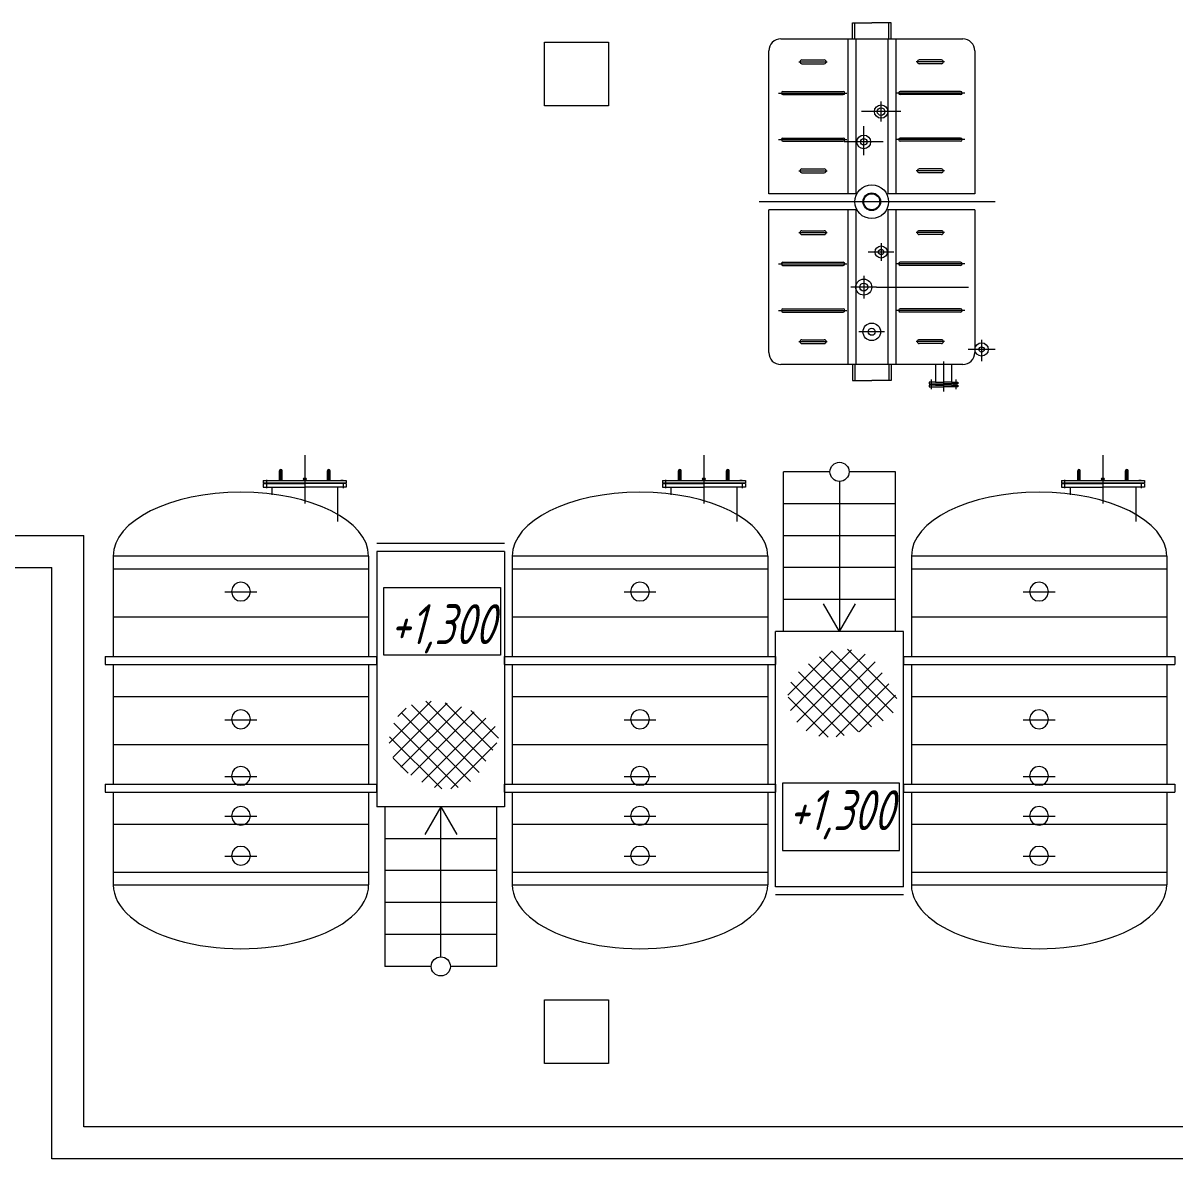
# Model space of a CAD drawing. Header units: millimetres. Extents: x 1337 to 8186, y 1899 to 5236.
# Drawn here: x 4840.2 to 4944.1, y 2671.7 to 2774.2 of the extents above; entities that cross this region are included whole.
import ezdxf

# ---------------------------------------------------------------- set-up
doc = ezdxf.new("R2010")
doc.units = ezdxf.units.MM
doc.layers.add('Линия связи (Вновь)', color=3, linetype='Continuous', lineweight=60)
doc.layers.add('Строительный', color=251, linetype='Continuous', lineweight=13)
doc.styles.add('Simplex', font='simplex.shx', dxfattribs={"width": 0.7, "oblique": 15})

# ---------------------------------------------------------------- blocks, each defined once
blk = doc.blocks.new('A$C178B2837')
at = {"layer": 'Строительный', "ltscale": 100}
for p, q in [((248.447, 371.914), (248.447, 372.914)), ((248.447, 372.914), (249.663, 372.914)), ((248.599, 371.914), (248.599, 372.914)), ((250.88, 372.914), (249.663, 372.914)), ((250.728, 371.914), (250.728, 372.914)), ((250.88, 371.914), (250.88, 372.914)), ((229.163, 367.714), (229.163, 371.714)), ((229.163, 371.714), (233.163, 371.714)), ((233.163, 371.714), (233.163, 367.714)), ((243.963, 371.914), (255.363, 371.914)), ((248.163, 371.914), (248.163, 362.214)), ((248.663, 371.914), (248.663, 362.214)), ((250.663, 371.914), (250.663, 362.214)), ((251.163, 371.914), (251.163, 362.214)), ((243.213, 362.214), (243.213, 371.164)), ((256.113, 371.164), (256.113, 362.214)), ((245.103, 370.478), (246.878, 370.478)), ((245.291, 370.598), (246.69, 370.598)), ((245.291, 370.358), (246.69, 370.358)), ((254.224, 370.478), (252.449, 370.478)), ((254.035, 370.598), (252.637, 370.598)), ((254.035, 370.358), (252.637, 370.358)), ((243.83, 368.523), (248.103, 368.523)), ((244.1, 368.623), (247.882, 368.623)), ((244.1, 368.423), (247.882, 368.423)), ((255.497, 368.523), (251.224, 368.523)), ((255.227, 368.623), (251.445, 368.623)), ((255.227, 368.423), (251.445, 368.423)), ((233.163, 367.714), (229.163, 367.714)), ((251.476, 367.364), (249.024, 367.364)), ((250.25, 366.74), (250.25, 367.987)), ((249.161, 364.625), (249.161, 366.443)), ((243.83, 365.604), (248.103, 365.604)), ((244.1, 365.704), (247.882, 365.704)), ((244.1, 365.504), (247.882, 365.504)), ((250.387, 365.464), (247.934, 365.464)), ((255.497, 365.604), (251.224, 365.604)), ((255.227, 365.704), (251.445, 365.704)), ((255.227, 365.504), (251.445, 365.504)), ((245.291, 363.769), (246.69, 363.769)), ((254.035, 363.769), (252.637, 363.769)), ((245.103, 363.649), (246.878, 363.649)), ((245.291, 363.529), (246.69, 363.529)), ((254.224, 363.649), (252.449, 363.649)), ((254.035, 363.529), (252.637, 363.529)), ((257.392, 361.714), (242.607, 361.714)), ((248.663, 362.214), (243.213, 362.214)), ((256.113, 362.214), (250.663, 362.214)), ((243.213, 352.264), (243.213, 361.214)), ((248.663, 361.214), (243.213, 361.214)), ((248.163, 361.214), (248.163, 351.514)), ((248.663, 361.214), (248.663, 351.514)), ((250.663, 361.214), (250.663, 351.514)), ((256.113, 361.214), (250.663, 361.214)), ((251.163, 361.214), (251.163, 351.514)), ((256.113, 361.214), (256.113, 352.264)), ((245.103, 359.778), (246.878, 359.778)), ((245.291, 359.898), (246.69, 359.898)), ((245.291, 359.658), (246.69, 359.658)), ((254.224, 359.778), (252.449, 359.778)), ((254.035, 359.898), (252.637, 359.898)), ((254.035, 359.658), (252.637, 359.658)), ((250.25, 359.122), (250.25, 358.006)), ((251.056, 358.564), (249.444, 358.564)), ((243.83, 357.823), (248.103, 357.823)), ((244.1, 357.923), (247.882, 357.923)), ((244.1, 357.723), (247.882, 357.723)), ((255.497, 357.823), (251.224, 357.823)), ((255.227, 357.923), (251.445, 357.923)), ((255.227, 357.723), (251.445, 357.723)), ((249.161, 357.076), (249.161, 355.652)), ((249.967, 356.364), (248.354, 356.364)), ((249.967, 356.364), (255.722, 356.364)), ((243.83, 354.904), (248.103, 354.904)), ((244.1, 355.004), (247.882, 355.004)), ((244.1, 354.804), (247.882, 354.804)), ((255.497, 354.904), (251.224, 354.904)), ((255.227, 355.004), (251.445, 355.004)), ((255.227, 354.804), (251.445, 354.804)), ((245.103, 352.949), (246.878, 352.949)), ((245.291, 353.069), (246.69, 353.069)), ((250.47, 353.564), (248.857, 353.564)), ((254.224, 352.949), (252.449, 352.949)), ((254.035, 353.069), (252.637, 353.069)), ((256.546, 353.06), (256.546, 351.731)), ((245.291, 352.829), (246.69, 352.829)), ((254.035, 352.829), (252.637, 352.829)), ((257.396, 352.461), (255.696, 352.461)), ((256.113, 352.264), (256.113, 352.264)), ((256.113, 352.264), (256.113, 352.264)), ((256.113, 352.264), (256.113, 352.264)), ((255.363, 351.514), (243.963, 351.514)), ((248.447, 351.514), (248.447, 350.514)), ((248.599, 351.514), (248.599, 350.514)), ((250.728, 351.514), (250.728, 350.514)), ((250.88, 351.514), (250.88, 350.514)), ((253.663, 351.514), (253.663, 350.414)), ((254.163, 351.697), (254.163, 349.831)), ((254.663, 351.514), (254.663, 350.414)), ((248.447, 350.514), (249.663, 350.514)), ((250.88, 350.514), (249.663, 350.514)), ((253.663, 350.414), (253.263, 350.414)), ((253.263, 350.414), (253.263, 350.314)), ((253.263, 350.314), (253.663, 350.314)), ((253.663, 350.214), (253.263, 350.214)), ((253.263, 350.214), (253.263, 350.114)), ((253.263, 350.114), (254.163, 350.114)), ((253.39, 350.578), (253.39, 349.978)), ((253.527, 350.314), (253.527, 350.214)), ((253.663, 350.414), (254.163, 350.414)), ((253.663, 350.314), (254.163, 350.314)), ((253.663, 350.214), (254.163, 350.214)), ((254.663, 350.414), (254.163, 350.414)), ((254.663, 350.314), (254.163, 350.314)), ((254.663, 350.214), (254.163, 350.214)), ((255.063, 350.114), (254.163, 350.114)), ((254.663, 350.414), (255.063, 350.414)), ((255.063, 350.314), (254.663, 350.314)), ((254.663, 350.214), (255.063, 350.214)), ((254.8, 350.314), (254.8, 350.214)), ((254.937, 350.578), (254.937, 349.978)), ((255.063, 350.414), (255.063, 350.314)), ((255.063, 350.214), (255.063, 350.114)), ((214.143, 345.831), (214.143, 342.802)), ((239.143, 345.831), (239.143, 342.802)), ((264.143, 345.831), (264.143, 342.802)), ((212.643, 344.246), (212.643, 344.958)), ((215.643, 344.246), (215.643, 344.958)), ((237.643, 344.246), (237.643, 344.958)), ((240.643, 344.246), (240.643, 344.958)), ((262.643, 344.246), (262.643, 344.958)), ((265.643, 344.246), (265.643, 344.958)), ((211.543, 344.258), (216.743, 344.258)), ((211.543, 344.258), (211.543, 344.098)), ((211.743, 344.285), (211.743, 344.079)), ((212.563, 344.258), (212.563, 344.858)), ((212.723, 344.258), (212.723, 344.858)), ((214.044, 344.338), (214.243, 344.338)), ((215.563, 344.258), (215.563, 344.858)), ((215.723, 344.258), (215.723, 344.858)), ((216.543, 344.258), (216.405, 344.258)), ((216.543, 344.258), (216.682, 344.258)), ((216.743, 344.258), (216.743, 344.098)), ((236.543, 344.258), (241.743, 344.258)), ((236.543, 344.258), (236.543, 344.098)), ((236.743, 344.285), (236.743, 344.079)), ((237.563, 344.258), (237.563, 344.858)), ((237.723, 344.258), (237.723, 344.858)), ((239.044, 344.338), (239.243, 344.338)), ((240.563, 344.258), (240.563, 344.858)), ((240.723, 344.258), (240.723, 344.858)), ((241.543, 344.258), (241.405, 344.258)), ((241.543, 344.258), (241.682, 344.258)), ((241.743, 344.258), (241.743, 344.098)), ((247.043, 344.79), (244.143, 344.79)), ((244.143, 334.79), (244.143, 344.79)), ((251.143, 344.79), (248.243, 344.79)), ((251.143, 334.79), (251.143, 344.79)), ((261.543, 344.258), (266.743, 344.258)), ((261.543, 344.258), (261.543, 344.098)), ((261.743, 344.285), (261.743, 344.079)), ((262.563, 344.258), (262.563, 344.858)), ((262.723, 344.258), (262.723, 344.858)), ((264.044, 344.338), (264.243, 344.338)), ((265.563, 344.258), (265.563, 344.858)), ((265.723, 344.258), (265.723, 344.858)), ((266.543, 344.258), (266.405, 344.258)), ((266.543, 344.258), (266.682, 344.258)), ((266.743, 344.258), (266.743, 344.098)), ((211.543, 344.098), (216.743, 344.098)), ((211.543, 344.058), (211.543, 343.838)), ((211.543, 344.058), (214.143, 344.058)), ((211.543, 343.838), (214.143, 343.838)), ((211.743, 344.123), (211.743, 343.767)), ((211.883, 344.088), (211.883, 344.058)), ((211.883, 344.088), (214.143, 344.088)), ((211.928, 344.098), (211.928, 344.088)), ((212.083, 343.838), (212.083, 343.354)), ((216.403, 344.088), (214.143, 344.088)), ((216.743, 344.058), (214.143, 344.058)), ((216.743, 343.838), (214.143, 343.838)), ((216.203, 343.838), (216.203, 341.672)), ((216.358, 344.098), (216.358, 344.088)), ((216.403, 344.088), (216.403, 344.058)), ((216.543, 344.123), (216.543, 343.767)), ((216.743, 344.058), (216.743, 343.838)), ((236.543, 344.098), (241.743, 344.098)), ((236.543, 344.058), (236.543, 343.838)), ((236.543, 344.058), (239.143, 344.058)), ((236.543, 343.838), (239.143, 343.838)), ((236.743, 344.123), (236.743, 343.767)), ((236.883, 344.088), (236.883, 344.058)), ((236.883, 344.088), (239.143, 344.088)), ((236.928, 344.098), (236.928, 344.088)), ((237.083, 343.838), (237.083, 343.354)), ((241.403, 344.088), (239.143, 344.088)), ((241.743, 344.058), (239.143, 344.058)), ((241.743, 343.838), (239.143, 343.838)), ((241.203, 343.838), (241.203, 341.672)), ((241.358, 344.098), (241.358, 344.088)), ((241.403, 344.088), (241.403, 344.058)), ((241.543, 344.123), (241.543, 343.767)), ((241.743, 344.058), (241.743, 343.838)), ((247.643, 344.19), (247.643, 334.79)), ((261.543, 344.098), (266.743, 344.098)), ((261.543, 344.058), (261.543, 343.838)), ((261.543, 344.058), (264.143, 344.058)), ((261.543, 343.838), (264.143, 343.838)), ((261.743, 344.123), (261.743, 343.767)), ((261.883, 344.088), (261.883, 344.058)), ((261.883, 344.088), (264.143, 344.088)), ((261.928, 344.098), (261.928, 344.088)), ((262.083, 343.838), (262.083, 343.354)), ((266.403, 344.088), (264.143, 344.088)), ((266.743, 344.058), (264.143, 344.058)), ((266.743, 343.838), (264.143, 343.838)), ((266.203, 343.838), (266.203, 341.672)), ((266.358, 344.098), (266.358, 344.088)), ((266.403, 344.088), (266.403, 344.058)), ((266.543, 344.123), (266.543, 343.767)), ((266.743, 344.058), (266.743, 343.838)), ((251.143, 342.79), (244.143, 342.79)), ((180.063, 340.803), (200.291, 340.803)), ((200.291, 303.742), (200.291, 340.803)), ((251.143, 340.79), (244.143, 340.79)), ((226.664, 340.303), (218.664, 340.303)), ((202.143, 339.512), (202.143, 333.212)), ((218.143, 339.512), (202.143, 339.512)), ((218.143, 339.512), (218.143, 333.212)), ((226.664, 339.803), (218.664, 339.803)), ((218.664, 339.803), (218.664, 323.803)), ((226.664, 339.803), (226.664, 323.803)), ((227.143, 339.512), (227.143, 333.212)), ((243.143, 339.512), (227.143, 339.512)), ((243.143, 339.512), (243.143, 333.212)), ((252.143, 339.512), (252.143, 333.212)), ((268.143, 339.512), (252.143, 339.512)), ((268.143, 339.512), (268.143, 333.212)), ((178.063, 338.803), (198.291, 338.803)), ((198.291, 301.742), (198.291, 338.803)), ((202.143, 338.712), (218.143, 338.712)), ((227.143, 338.712), (243.143, 338.712)), ((251.143, 338.79), (244.143, 338.79)), ((252.143, 338.712), (268.143, 338.712)), ((209.143, 337.262), (211.143, 337.262)), ((219.086, 337.537), (226.413, 337.537)), ((219.086, 333.311), (219.086, 337.537)), ((226.413, 337.537), (226.413, 333.311)), ((234.143, 337.262), (236.143, 337.262)), ((259.143, 337.262), (261.143, 337.262)), ((251.143, 336.79), (244.143, 336.79)), ((247.643, 334.79), (246.643, 336.522)), ((247.643, 334.79), (248.643, 336.522)), ((202.143, 335.712), (218.143, 335.712)), ((227.143, 335.712), (243.143, 335.712)), ((252.143, 335.712), (268.143, 335.712)), ((251.643, 334.79), (243.643, 334.79)), ((243.643, 318.79), (243.643, 334.79)), ((251.643, 318.79), (251.643, 334.79)), ((244.415, 330.788), (247.193, 333.566)), ((244.582, 329.832), (248.397, 333.648)), ((247.152, 333.553), (251.004, 329.701)), ((248.152, 333.675), (251.229, 330.598)), ((201.643, 333.212), (201.643, 332.712)), ((201.643, 333.212), (218.643, 333.212)), ((201.643, 332.712), (218.643, 332.712)), ((202.143, 332.712), (202.143, 325.212)), ((218.143, 332.712), (218.143, 325.212)), ((218.643, 333.212), (218.643, 332.712)), ((226.413, 333.311), (219.086, 333.311)), ((226.643, 333.212), (226.643, 332.712)), ((226.643, 333.212), (243.643, 333.212)), ((226.643, 332.712), (243.643, 332.712)), ((227.143, 332.712), (227.143, 325.212)), ((243.143, 332.712), (243.143, 325.212)), ((243.643, 333.212), (243.643, 332.712)), ((244.977, 329.105), (249.243, 333.371)), ((245.551, 328.557), (249.871, 332.877)), ((245.705, 332.754), (249.653, 328.806)), ((246.383, 333.199), (250.386, 329.197)), ((251.643, 333.212), (251.643, 332.712)), ((251.643, 333.212), (268.643, 333.212)), ((251.643, 333.212), (251.643, 332.712)), ((251.643, 332.712), (268.643, 332.712)), ((252.143, 332.712), (252.143, 325.212)), ((268.143, 332.712), (268.143, 325.212)), ((268.643, 333.212), (268.643, 332.712)), ((245.08, 332.257), (248.841, 328.496)), ((246.338, 328.221), (250.319, 332.202)), ((244.596, 331.619), (247.941, 328.274)), ((247.434, 328.195), (250.738, 331.498)), ((202.143, 330.712), (218.143, 330.712)), ((227.143, 330.712), (243.143, 330.712)), ((244.416, 330.676), (246.929, 328.164)), ((248.866, 328.504), (251.158, 330.796)), ((252.143, 330.712), (268.143, 330.712)), ((219.435, 327.798), (222.065, 330.428)), ((219.656, 326.896), (223.059, 330.299)), ((219.978, 329.463), (220.504, 329.989)), ((220.162, 326.279), (223.951, 330.069)), ((220.832, 330.191), (225.073, 325.951)), ((221.724, 330.422), (225.48, 326.665)), ((222.947, 330.322), (225.926, 327.342)), ((224.548, 329.843), (226.276, 328.114)), ((209.143, 329.262), (211.143, 329.262)), ((220.189, 329.712), (224.521, 325.38)), ((220.795, 325.79), (224.754, 329.749)), ((221.479, 325.351), (225.478, 329.35)), ((234.143, 329.262), (236.143, 329.262)), ((259.143, 329.262), (261.143, 329.262)), ((219.726, 329.052), (223.758, 325.02)), ((222.263, 325.013), (226.077, 328.827)), ((202.143, 327.712), (218.143, 327.712)), ((219.46, 328.195), (222.733, 324.923)), ((223.302, 324.93), (226.185, 327.812)), ((227.143, 327.712), (243.143, 327.712)), ((252.143, 327.712), (268.143, 327.712)), ((219.679, 326.855), (220.615, 325.918)), ((209.143, 325.712), (211.143, 325.712)), ((234.143, 325.712), (236.143, 325.712)), ((259.143, 325.712), (261.143, 325.712)), ((201.643, 325.212), (201.643, 324.712)), ((201.643, 325.212), (218.643, 325.212)), ((218.643, 325.212), (218.643, 324.712)), ((226.643, 325.212), (226.643, 324.712)), ((226.643, 325.212), (243.643, 325.212)), ((243.643, 325.212), (243.643, 324.712)), ((251.393, 325.282), (244.066, 325.282)), ((244.066, 325.282), (244.066, 321.056)), ((251.393, 321.056), (251.393, 325.282)), ((251.643, 325.212), (268.643, 325.212)), ((251.643, 325.212), (251.643, 324.712)), ((268.643, 325.212), (268.643, 324.712)), ((201.643, 324.712), (218.643, 324.712)), ((202.143, 324.712), (202.143, 318.912)), ((218.143, 324.712), (218.143, 318.912)), ((226.643, 324.712), (243.643, 324.712)), ((227.143, 324.712), (227.143, 318.912)), ((243.143, 324.712), (243.143, 318.912)), ((251.643, 324.712), (268.643, 324.712)), ((252.143, 324.712), (252.143, 318.912)), ((268.143, 324.712), (268.143, 318.912)), ((226.664, 323.803), (218.664, 323.803)), ((219.164, 323.803), (219.164, 313.803)), ((222.664, 323.803), (221.664, 322.071)), ((222.664, 314.403), (222.664, 323.803)), ((222.664, 323.803), (223.664, 322.071)), ((226.164, 323.803), (226.164, 313.803)), ((202.143, 322.712), (218.143, 322.712)), ((209.143, 323.212), (211.143, 323.212)), ((227.143, 322.712), (243.143, 322.712)), ((234.143, 323.212), (236.143, 323.212)), ((252.143, 322.712), (268.143, 322.712)), ((259.143, 323.212), (261.143, 323.212)), ((226.164, 321.803), (219.164, 321.803)), ((209.143, 320.712), (211.143, 320.712)), ((234.143, 320.712), (236.143, 320.712)), ((244.066, 321.056), (251.393, 321.056)), ((259.143, 320.712), (261.143, 320.712)), ((202.143, 319.712), (218.143, 319.712)), ((226.164, 319.803), (219.164, 319.803)), ((227.143, 319.712), (243.143, 319.712)), ((252.143, 319.712), (268.143, 319.712)), ((202.143, 318.912), (218.143, 318.912)), ((227.143, 318.912), (243.143, 318.912)), ((251.643, 318.79), (243.643, 318.79)), ((251.643, 318.29), (243.643, 318.29)), ((252.143, 318.912), (268.143, 318.912)), ((226.164, 317.803), (219.164, 317.803)), ((226.164, 315.803), (219.164, 315.803)), ((222.064, 313.803), (219.164, 313.803)), ((226.164, 313.803), (223.264, 313.803)), ((229.163, 307.714), (229.163, 311.714)), ((229.163, 311.714), (233.163, 311.714)), ((233.163, 311.714), (233.163, 307.714)), ((233.163, 307.714), (229.163, 307.714)), ((346.455, 303.742), (200.291, 303.742)), ((343.565, 301.742), (198.291, 301.742))]:
    blk.add_line(p, q, dxfattribs=at)
for centre, radius in [((250.25, 367.364), 0.42), ((250.25, 367.364), 0.24), ((249.161, 365.464), 0.43), ((249.161, 365.464), 0.2), ((249.663, 361.714), 1.057), ((249.663, 361.714), 0.55), ((249.663, 361.714), 0.5), ((250.25, 358.564), 0.381), ((250.25, 358.564), 0.172), ((249.161, 356.364), 0.5), ((249.161, 356.364), 0.25), ((249.663, 353.564), 0.55), ((249.663, 353.564), 0.22), ((256.546, 352.461), 0.416), ((256.546, 352.461), 0.162), ((247.643, 344.79), 0.6), ((214.143, 344.338), 0.08), ((239.143, 344.338), 0.08), ((264.143, 344.338), 0.08), ((222.664, 313.803), 0.6)]:
    blk.add_circle(centre, radius, dxfattribs=at)
for centre, radius, start, end in [((243.963, 371.164), 0.75, 90, 180), ((255.363, 371.164), 0.75, 0, 90), ((245.291, 370.478), 0.12, 90, 270), ((246.69, 370.478), 0.12, 270, 90), ((252.637, 370.478), 0.12, 90, 270), ((254.035, 370.478), 0.12, 270, 90), ((244.1, 368.523), 0.1, 90, 270), ((247.882, 368.523), 0.1, 270, 90), ((251.445, 368.523), 0.1, 90, 270), ((255.227, 368.523), 0.1, 270, 90), ((244.1, 365.604), 0.1, 90, 270), ((247.882, 365.604), 0.1, 270, 90), ((251.445, 365.604), 0.1, 90, 270), ((255.227, 365.604), 0.1, 270, 90), ((245.291, 363.649), 0.12, 90, 270), ((246.69, 363.649), 0.12, 270, 90), ((252.637, 363.649), 0.12, 90, 270), ((254.035, 363.649), 0.12, 270, 90), ((245.291, 359.778), 0.12, 90, 270), ((246.69, 359.778), 0.12, 270, 90), ((252.637, 359.778), 0.12, 90, 270), ((254.035, 359.778), 0.12, 270, 90), ((244.1, 357.823), 0.1, 90, 270), ((247.882, 357.823), 0.1, 270, 90), ((251.445, 357.823), 0.1, 90, 270), ((255.227, 357.823), 0.1, 270, 90), ((244.1, 354.904), 0.1, 90, 270), ((247.882, 354.904), 0.1, 270, 90), ((251.445, 354.904), 0.1, 90, 270), ((255.227, 354.904), 0.1, 270, 90), ((245.291, 352.949), 0.12, 90, 270), ((246.69, 352.949), 0.12, 270, 90), ((252.637, 352.949), 0.12, 90, 270), ((254.035, 352.949), 0.12, 270, 90), ((243.963, 352.264), 0.75, 180, 270), ((255.363, 352.264), 0.75, 270, 0), ((212.643, 344.858), 0.08, 0, 180), ((215.643, 344.858), 0.08, 0, 180), ((237.643, 344.858), 0.08, 0, 180), ((240.643, 344.858), 0.08, 0, 180), ((262.643, 344.858), 0.08, 0, 180), ((265.643, 344.858), 0.08, 0, 180)]:
    blk.add_arc(centre, radius, start, end, dxfattribs=at)
for centre, start_param, end_param in [((210.143, 339.512), 3.141593, 6.283185), ((235.143, 339.512), 3.141593, 6.283185), ((260.143, 339.512), 3.141593, 6.283185), ((210.143, 318.912), 0, 3.141593), ((235.143, 318.912), 0, 3.141593), ((260.143, 318.912), 0, 3.141593)]:
    blk.add_ellipse(centre, major_axis=(-8, 0), ratio=0.5, start_param=start_param, end_param=end_param, dxfattribs=at)
for points in [[(210.733, 337.289), (210.705, 338.071), (209.583, 338.071), (209.549, 337.289)], [(235.733, 337.289), (235.705, 338.071), (234.583, 338.071), (234.549, 337.289)], [(260.733, 337.289), (260.705, 338.071), (259.583, 338.071), (259.549, 337.289)], [(209.549, 337.289), (209.581, 336.502), (210.706, 336.503), (210.733, 337.289)], [(234.549, 337.289), (234.581, 336.502), (235.706, 336.503), (235.733, 337.289)], [(259.549, 337.289), (259.581, 336.502), (260.706, 336.503), (260.733, 337.289)], [(210.733, 329.289), (210.705, 330.071), (209.583, 330.071), (209.549, 329.289)], [(235.733, 329.289), (235.705, 330.071), (234.583, 330.071), (234.549, 329.289)], [(260.733, 329.289), (260.705, 330.071), (259.583, 330.071), (259.549, 329.289)], [(209.549, 329.289), (209.581, 328.502), (210.706, 328.503), (210.733, 329.289)], [(234.549, 329.289), (234.581, 328.502), (235.706, 328.503), (235.733, 329.289)], [(259.549, 329.289), (259.581, 328.502), (260.706, 328.503), (260.733, 329.289)], [(210.733, 325.739), (210.705, 326.521), (209.583, 326.521), (209.549, 325.739)], [(235.733, 325.739), (235.705, 326.521), (234.583, 326.521), (234.549, 325.739)], [(260.733, 325.739), (260.705, 326.521), (259.583, 326.521), (259.549, 325.739)], [(209.549, 325.739), (209.581, 324.952), (210.706, 324.953), (210.733, 325.739)], [(234.549, 325.739), (234.581, 324.952), (235.706, 324.953), (235.733, 325.739)], [(259.549, 325.739), (259.581, 324.952), (260.706, 324.953), (260.733, 325.739)], [(210.733, 323.239), (210.705, 324.021), (209.583, 324.021), (209.549, 323.239)], [(235.733, 323.239), (235.705, 324.021), (234.583, 324.021), (234.549, 323.239)], [(260.733, 323.239), (260.705, 324.021), (259.583, 324.021), (259.549, 323.239)], [(209.549, 323.239), (209.581, 322.452), (210.706, 322.453), (210.733, 323.239)], [(234.549, 323.239), (234.581, 322.452), (235.706, 322.453), (235.733, 323.239)], [(259.549, 323.239), (259.581, 322.452), (260.706, 322.453), (260.733, 323.239)], [(210.733, 320.739), (210.705, 321.521), (209.583, 321.521), (209.549, 320.739)], [(235.733, 320.739), (235.705, 321.521), (234.583, 321.521), (234.549, 320.739)], [(260.733, 320.739), (260.705, 321.521), (259.583, 321.521), (259.549, 320.739)], [(209.549, 320.739), (209.581, 319.952), (210.706, 319.953), (210.733, 320.739)], [(234.549, 320.739), (234.581, 319.952), (235.706, 319.953), (235.733, 320.739)], [(259.549, 320.739), (259.581, 319.952), (260.706, 319.953), (260.733, 320.739)]]:
    blk.add_open_spline(points, degree=3, dxfattribs=at)
at = {"layer": 'Строительный', "ltscale": 100, "style": 'Simplex', "oblique": 15, "width": 0.7}
for p in [(219.484, 333.997), (244.464, 322.342)]:
    blk.add_text('+1,300', height=2.5, dxfattribs=at).set_placement(p)

msp = doc.modelspace()

# ---------------------------------------------------------------- block references
at = {"layer": 'Линия связи (Вновь)', "xscale": 1.44, "yscale": 1.44, "zscale": 1.44}
msp.add_blockref('A$C178B2837', (4557.21, 2237.23), dxfattribs=at)

doc.saveas('drawing.dxf')
